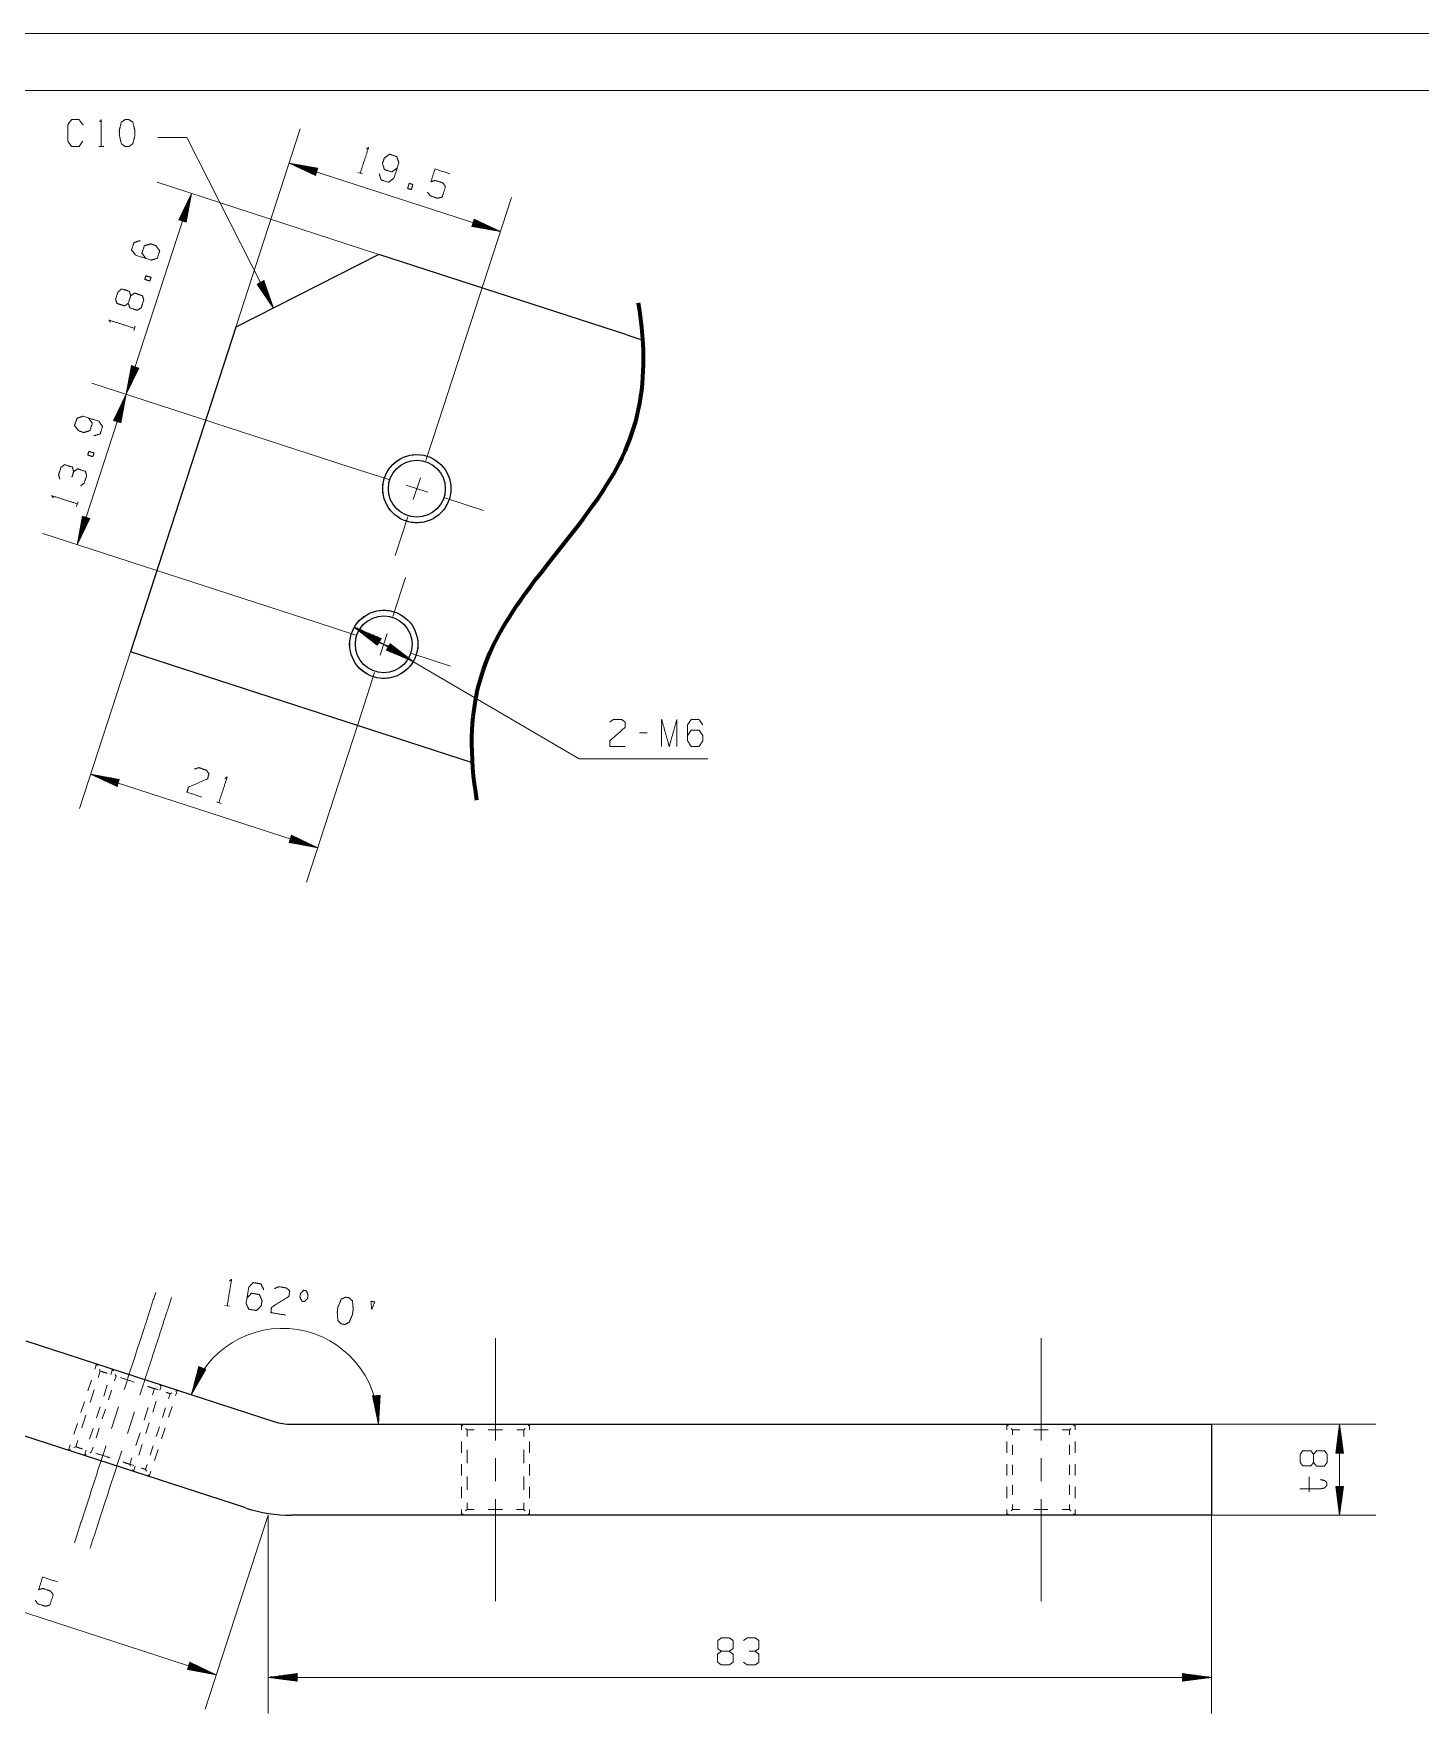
# Model space of a CAD drawing. Header units: millimetres. Extents: x 0 to 420, y 0 to 297.
# Drawn here: x 109.7 to 231.7, y 149.2 to 297 of the extents above; entities that cross this region are included whole.
import ezdxf

# ---------------------------------------------------------------- set-up
doc = ezdxf.new("R2010")
doc.units = ezdxf.units.MM
doc.layers.add('1', color=7, linetype='Continuous', true_color=0xffffff)

msp = doc.modelspace()

# ---------------------------------------------------------------- linework, layer by layer
at = {"layer": '1', "color": 132, "linetype": 'Continuous', "lineweight": 18}
for p, q in [((420, 297), (0, 297)), ((415, 292), (25, 292))]:
    msp.add_line(p, q, dxfattribs=at)
at = {"layer": '1', "color": 13, "linetype": 'Continuous', "lineweight": 18}
for p, q in [((127.51, 271.16), (133.19, 288.63)), ((123.19, 287.87), (120.65, 287.87)), ((123.19, 287.87), (130.84, 272.85)), ((134.73, 285.15), (132.21, 285.61)), ((132.21, 285.61), (134.52, 284.51)), ((150.79, 279.58), (132.21, 285.61)), ((134.62, 284.8), (132.38, 285.53)), ((134.63, 284.85), (132.4, 285.58)), ((134.6, 284.76), (132.73, 285.36)), ((134.65, 284.9), (132.78, 285.51)), ((134.66, 284.95), (133.16, 285.44)), ((134.68, 285), (133.55, 285.36)), ((134.69, 285.05), (133.93, 285.29)), ((134.71, 285.09), (134.31, 285.22)), ((140.11, 277.58), (120.59, 283.92)), ((134.58, 284.71), (133.09, 285.19)), ((134.57, 284.66), (133.44, 285.03)), ((134.55, 284.61), (133.79, 284.86)), ((134.54, 284.56), (134.14, 284.69)), ((134.52, 284.51), (134.49, 284.52)), ((134.52, 284.51), (134.49, 284.52)), ((134.52, 284.51), (134.73, 285.15)), ((134.73, 285.14), (134.7, 285.15)), ((134.73, 285.14), (134.7, 285.15)), ((117.87, 265.27), (123.61, 282.94)), ((123.61, 282.94), (122.5, 280.63)), ((122.75, 280.55), (123.36, 282.41)), ((122.8, 280.53), (123.52, 282.76)), ((122.85, 280.52), (123.57, 282.75)), ((122.89, 280.5), (123.5, 282.37)), ((123.14, 280.42), (123.61, 282.94)), ((145.35, 262.83), (151.77, 282.59)), ((122.56, 280.61), (122.69, 281.01)), ((122.6, 280.59), (122.85, 281.36)), ((122.65, 280.58), (123.02, 281.71)), ((122.7, 280.56), (123.19, 282.06)), ((122.94, 280.48), (123.43, 281.98)), ((122.99, 280.47), (123.36, 281.6)), ((123.04, 280.45), (123.29, 281.22)), ((123.09, 280.44), (123.22, 280.83)), ((122.5, 280.63), (123.14, 280.42)), ((122.51, 280.63), (122.52, 280.66)), ((122.51, 280.63), (122.52, 280.66)), ((123.14, 280.42), (123.15, 280.45)), ((123.14, 280.42), (123.15, 280.45)), ((148.48, 280.68), (148.27, 280.04)), ((148.27, 280.05), (148.3, 280.04)), ((148.27, 280.05), (148.3, 280.04)), ((148.27, 280.04), (150.79, 279.58)), ((148.29, 280.09), (148.69, 279.97)), ((148.3, 280.14), (149.07, 279.89)), ((148.32, 280.19), (149.45, 279.82)), ((148.34, 280.24), (149.83, 279.75)), ((148.35, 280.29), (150.22, 279.68)), ((148.37, 280.34), (150.6, 279.61)), ((148.38, 280.38), (150.62, 279.66)), ((148.4, 280.43), (150.26, 279.83)), ((148.41, 280.48), (149.91, 279.99)), ((148.43, 280.53), (149.56, 280.16)), ((148.45, 280.58), (149.21, 280.33)), ((148.46, 280.63), (148.86, 280.5)), ((150.79, 279.58), (148.48, 280.68)), ((148.48, 280.67), (148.51, 280.66)), ((148.48, 280.67), (148.51, 280.66)), ((129.99, 275.27), (129.39, 274.97)), ((129.39, 274.97), (130.84, 272.85)), ((129.4, 274.97), (129.41, 274.94)), ((129.4, 274.97), (129.41, 274.94)), ((129.44, 274.99), (129.63, 274.62)), ((129.49, 275.01), (129.85, 274.3)), ((129.53, 275.04), (130.07, 273.98)), ((129.58, 275.06), (130.29, 273.66)), ((129.62, 275.08), (130.51, 273.34)), ((129.67, 275.11), (130.73, 273.01)), ((129.71, 275.13), (130.78, 273.04)), ((129.76, 275.15), (130.65, 273.4)), ((129.8, 275.18), (130.52, 273.77)), ((129.85, 275.2), (130.39, 274.14)), ((129.89, 275.22), (130.26, 274.51)), ((129.94, 275.24), (130.13, 274.87)), ((129.98, 275.27), (130, 275.24)), ((129.98, 275.27), (130, 275.24)), ((130.84, 272.85), (129.99, 275.27)), ((118.33, 267.79), (117.87, 265.27)), ((117.87, 265.27), (118.97, 267.58)), ((118.63, 267.7), (117.9, 265.46)), ((118.68, 267.68), (117.95, 265.45)), ((118.58, 267.71), (117.97, 265.85)), ((118.53, 267.73), (118.04, 266.23)), ((118.48, 267.74), (118.11, 266.61)), ((118.72, 267.66), (118.12, 265.8)), ((118.43, 267.76), (118.19, 266.99)), ((118.39, 267.77), (118.26, 267.38)), ((118.77, 267.65), (118.29, 266.15)), ((118.34, 267.79), (118.33, 267.76)), ((118.34, 267.79), (118.33, 267.76)), ((118.97, 267.58), (118.33, 267.79)), ((118.82, 267.63), (118.45, 266.5)), ((118.87, 267.62), (118.62, 266.85)), ((118.92, 267.6), (118.79, 267.2)), ((118.97, 267.59), (118.96, 267.56)), ((118.97, 267.59), (118.96, 267.56)), ((137.57, 258.87), (114.85, 266.25)), ((137.57, 258.87), (114.85, 266.25)), ((113.56, 252.03), (117.87, 265.27)), ((117.87, 265.27), (116.76, 262.96)), ((117.01, 262.88), (117.61, 264.75)), ((117.06, 262.86), (117.78, 265.1)), ((117.11, 262.85), (117.83, 265.08)), ((117.15, 262.83), (117.76, 264.7)), ((117.4, 262.75), (117.87, 265.27)), ((116.82, 262.94), (116.94, 263.34)), ((116.86, 262.93), (117.11, 263.69)), ((116.91, 262.91), (117.28, 264.04)), ((116.96, 262.9), (117.45, 264.39)), ((117.2, 262.82), (117.69, 264.32)), ((117.25, 262.8), (117.62, 263.93)), ((117.3, 262.79), (117.55, 263.55)), ((117.35, 262.77), (117.48, 263.17)), ((116.76, 262.96), (117.4, 262.75)), ((116.77, 262.96), (116.78, 262.99)), ((116.77, 262.96), (116.78, 262.99)), ((117.4, 262.75), (117.41, 262.78)), ((117.4, 262.75), (117.41, 262.78)), ((114.03, 254.55), (113.56, 252.03)), ((113.56, 252.03), (114.67, 254.34)), ((114.32, 254.45), (113.6, 252.22)), ((114.37, 254.44), (113.65, 252.21)), ((114.28, 254.47), (113.67, 252.6)), ((114.23, 254.48), (113.74, 252.99)), ((114.18, 254.5), (113.81, 253.37)), ((114.42, 254.42), (113.81, 252.56)), ((114.13, 254.52), (113.88, 253.75)), ((114.08, 254.53), (113.95, 254.13)), ((114.47, 254.41), (113.98, 252.91)), ((114.03, 254.55), (114.02, 254.52)), ((114.03, 254.55), (114.02, 254.52)), ((114.67, 254.34), (114.03, 254.55)), ((114.52, 254.39), (114.15, 253.26)), ((114.57, 254.37), (114.32, 253.61)), ((114.61, 254.36), (114.49, 253.96)), ((114.66, 254.34), (114.65, 254.31)), ((114.66, 254.34), (114.65, 254.31)), ((134.66, 245.18), (110.54, 253.01)), ((140.3, 243.79), (137.94, 244.78)), ((137.94, 244.78), (139.96, 243.21)), ((137.94, 244.78), (157.71, 233.2)), ((140.12, 243.48), (138.1, 244.67)), ((140.15, 243.52), (138.12, 244.71)), ((140.09, 243.43), (138.4, 244.43)), ((140.17, 243.57), (138.48, 244.56)), ((140.07, 243.39), (138.71, 244.19)), ((140.2, 243.61), (138.84, 244.41)), ((140.04, 243.35), (139.02, 243.95)), ((140.22, 243.65), (139.2, 244.26)), ((140.25, 243.7), (139.56, 244.1)), ((140.27, 243.74), (139.91, 243.95)), ((118.24, 242.62), (113.76, 228.84)), ((140.02, 243.3), (139.32, 243.71)), ((139.99, 243.26), (139.63, 243.47)), ((139.97, 243.22), (139.94, 243.23)), ((139.97, 243.22), (139.94, 243.23)), ((139.96, 243.21), (140.3, 243.79)), ((140.3, 243.79), (140.27, 243.8)), ((140.3, 243.79), (140.27, 243.8)), ((141.1, 243.32), (140.76, 242.75)), ((140.76, 242.75), (140.79, 242.73)), ((140.76, 242.75), (140.79, 242.73)), ((140.76, 242.75), (143.12, 241.75)), ((140.79, 242.79), (141.15, 242.58)), ((140.81, 242.84), (141.5, 242.43)), ((140.84, 242.88), (141.86, 242.28)), ((140.86, 242.93), (142.22, 242.13)), ((140.89, 242.97), (142.58, 241.98)), ((140.91, 243.01), (142.94, 241.83)), ((140.94, 243.06), (142.96, 241.87)), ((140.97, 243.1), (142.66, 242.11)), ((140.99, 243.14), (142.35, 242.35)), ((141.02, 243.19), (142.04, 242.59)), ((141.04, 243.23), (141.74, 242.83)), ((141.07, 243.28), (141.43, 243.07)), ((141.09, 243.32), (141.12, 243.3)), ((141.09, 243.32), (141.12, 243.3)), ((143.12, 241.75), (141.1, 243.32)), ((138.62, 237.4), (133.73, 222.35)), ((157.71, 233.2), (169.04, 233.2)), ((117.26, 231.39), (114.74, 231.86)), ((114.74, 231.86), (117.06, 230.76)), ((134.72, 225.37), (114.74, 231.86)), ((117.15, 231.05), (114.92, 231.78)), ((117.17, 231.1), (114.93, 231.83)), ((117.14, 231), (115.27, 231.61)), ((117.18, 231.15), (115.32, 231.75)), ((117.12, 230.96), (115.62, 231.44)), ((117.2, 231.2), (115.7, 231.68)), ((117.1, 230.91), (115.97, 231.27)), ((117.21, 231.25), (116.08, 231.61)), ((117.09, 230.86), (116.32, 231.11)), ((117.23, 231.29), (116.47, 231.54)), ((117.07, 230.81), (116.68, 230.94)), ((117.25, 231.34), (116.85, 231.47)), ((117.06, 230.76), (117.03, 230.77)), ((117.06, 230.76), (117.03, 230.77)), ((117.06, 230.76), (117.26, 231.39)), ((117.26, 231.39), (117.23, 231.4)), ((117.26, 231.39), (117.23, 231.4)), ((132.4, 226.47), (132.2, 225.84)), ((132.29, 226.13), (134.52, 225.41)), ((132.31, 226.18), (134.54, 225.46)), ((132.32, 226.23), (134.19, 225.62)), ((132.34, 226.28), (133.84, 225.79)), ((132.35, 226.33), (133.49, 225.96)), ((132.37, 226.37), (133.13, 226.13)), ((132.39, 226.42), (132.78, 226.29)), ((132.4, 226.47), (132.43, 226.46)), ((132.4, 226.47), (132.43, 226.46)), ((134.72, 225.37), (132.4, 226.47)), ((132.2, 225.84), (132.23, 225.83)), ((132.2, 225.84), (132.23, 225.83)), ((132.2, 225.84), (134.72, 225.37)), ((132.21, 225.89), (132.61, 225.76)), ((132.23, 225.94), (132.99, 225.69)), ((132.24, 225.99), (133.38, 225.62)), ((132.26, 226.04), (133.76, 225.55)), ((132.28, 226.08), (134.14, 225.48)), ((124.25, 179.74), (123.6, 177.26)), ((123.6, 177.26), (124.87, 179.48)), ((124.54, 179.62), (123.65, 177.45)), ((124.58, 179.6), (123.69, 177.43)), ((124.49, 179.64), (123.75, 177.82)), ((124.44, 179.66), (123.85, 178.2)), ((124.63, 179.58), (123.89, 177.77)), ((124.4, 179.68), (123.94, 178.58)), ((124.35, 179.7), (124.04, 178.95)), ((124.68, 179.56), (124.08, 178.1)), ((124.3, 179.72), (124.14, 179.33)), ((124.25, 179.74), (124.24, 179.71)), ((124.25, 179.74), (124.24, 179.71)), ((124.87, 179.48), (124.25, 179.74)), ((124.72, 179.54), (124.27, 178.44)), ((124.77, 179.52), (124.47, 178.78)), ((124.82, 179.5), (124.66, 179.12)), ((124.87, 179.49), (124.85, 179.46)), ((124.87, 179.49), (124.85, 179.46)), ((140.21, 177.21), (139.54, 177.16)), ((139.54, 177.16), (139.55, 177.13)), ((139.54, 177.16), (139.55, 177.13)), ((139.54, 177.16), (140.06, 174.65)), ((139.59, 177.16), (139.63, 176.75)), ((139.65, 177.17), (139.71, 176.37)), ((139.7, 177.17), (139.79, 175.99)), ((139.75, 177.18), (139.86, 175.6)), ((139.8, 177.18), (139.94, 175.22)), ((139.85, 177.18), (140.02, 174.84)), ((139.9, 177.19), (140.07, 174.85)), ((139.95, 177.19), (140.1, 175.23)), ((140, 177.19), (140.12, 175.62)), ((140.05, 177.2), (140.14, 176.01)), ((140.06, 174.65), (140.21, 177.21)), ((140.1, 177.2), (140.16, 176.4)), ((140.15, 177.21), (140.18, 176.79)), ((140.2, 177.21), (140.21, 177.18)), ((140.2, 177.21), (140.21, 177.18)), ((213.36, 174.65), (227.81, 174.65)), ((224.63, 174.65), (224.3, 172.11)), ((224.61, 172.11), (224.61, 174.46)), ((224.97, 172.11), (224.63, 174.65)), ((224.63, 174.65), (224.63, 166.65)), ((224.66, 172.11), (224.66, 174.46)), ((224.4, 172.11), (224.4, 172.92)), ((224.45, 172.11), (224.45, 173.3)), ((224.51, 172.11), (224.51, 173.69)), ((224.56, 172.11), (224.56, 174.07)), ((224.71, 172.11), (224.71, 174.07)), ((224.76, 172.11), (224.76, 173.69)), ((224.81, 172.11), (224.81, 173.3)), ((224.86, 172.11), (224.86, 172.92)), ((224.3, 172.11), (224.3, 172.14)), ((224.3, 172.11), (224.3, 172.14)), ((224.3, 172.11), (224.97, 172.11)), ((224.35, 172.11), (224.35, 172.53)), ((224.91, 172.11), (224.91, 172.53)), ((224.96, 172.11), (224.96, 172.14)), ((224.96, 172.11), (224.96, 172.14)), ((224.3, 169.19), (224.3, 169.16)), ((224.3, 169.19), (224.3, 169.16)), ((224.3, 169.19), (224.63, 166.65)), ((224.97, 169.19), (224.3, 169.19)), ((224.35, 169.19), (224.35, 168.77)), ((224.4, 169.19), (224.4, 168.39)), ((224.45, 169.19), (224.45, 168)), ((224.51, 169.19), (224.51, 167.62)), ((224.56, 169.19), (224.56, 167.23)), ((224.61, 169.19), (224.61, 166.84)), ((224.63, 166.65), (224.97, 169.19)), ((224.66, 169.19), (224.66, 166.84)), ((224.71, 169.19), (224.71, 167.23)), ((224.76, 169.19), (224.76, 167.62)), ((224.81, 169.19), (224.81, 168)), ((224.86, 169.19), (224.86, 168.39)), ((224.91, 169.19), (224.91, 168.77)), ((224.96, 169.19), (224.96, 169.16)), ((224.96, 169.19), (224.96, 169.16)), ((130.36, 166.65), (124.81, 149.59)), ((130.36, 166.65), (130.36, 149.22)), ((213.36, 166.65), (227.81, 166.65)), ((213.36, 166.65), (213.36, 149.22)), ((125.79, 152.61), (92.51, 163.42)), ((123.48, 153.71), (123.27, 153.07)), ((123.48, 153.71), (123.51, 153.7)), ((123.48, 153.71), (123.51, 153.7)), ((125.79, 152.61), (123.48, 153.71)), ((123.27, 153.07), (125.79, 152.61)), ((123.28, 153.08), (123.31, 153.07)), ((123.28, 153.08), (123.31, 153.07)), ((123.29, 153.13), (123.69, 153)), ((123.31, 153.18), (124.07, 152.93)), ((123.32, 153.22), (124.45, 152.86)), ((123.34, 153.27), (124.84, 152.78)), ((123.35, 153.32), (125.22, 152.71)), ((123.37, 153.37), (125.6, 152.64)), ((123.39, 153.42), (125.62, 152.69)), ((123.4, 153.46), (125.27, 152.86)), ((123.42, 153.51), (124.91, 153.03)), ((123.43, 153.56), (124.56, 153.19)), ((123.45, 153.61), (124.21, 153.36)), ((123.46, 153.66), (123.86, 153.53)), ((132.9, 152.73), (130.36, 152.39)), ((130.36, 152.39), (132.9, 152.06)), ((130.36, 152.39), (213.36, 152.39)), ((132.9, 152.42), (130.55, 152.42)), ((132.9, 152.37), (130.55, 152.37)), ((132.9, 152.47), (130.94, 152.47)), ((132.9, 152.32), (130.94, 152.32)), ((132.9, 152.52), (131.32, 152.52)), ((132.9, 152.26), (131.32, 152.26)), ((132.9, 152.57), (131.71, 152.57)), ((132.9, 152.62), (132.09, 152.62)), ((132.9, 152.67), (132.48, 152.67)), ((132.9, 152.72), (132.86, 152.72)), ((132.9, 152.72), (132.86, 152.72)), ((132.9, 152.06), (132.9, 152.73)), ((210.82, 152.73), (210.82, 152.06)), ((213.36, 152.39), (210.82, 152.73)), ((210.82, 152.72), (210.85, 152.72)), ((210.82, 152.72), (210.85, 152.72)), ((210.82, 152.67), (211.23, 152.67)), ((210.82, 152.62), (211.62, 152.62)), ((210.82, 152.57), (212.01, 152.57)), ((210.82, 152.52), (212.39, 152.52)), ((210.82, 152.47), (212.78, 152.47)), ((210.82, 152.42), (213.16, 152.42)), ((210.82, 152.06), (213.36, 152.39)), ((210.82, 152.37), (213.16, 152.37)), ((210.82, 152.32), (212.78, 152.32)), ((210.82, 152.26), (212.39, 152.26)), ((132.9, 152.21), (131.71, 152.21)), ((132.9, 152.16), (132.09, 152.16)), ((132.9, 152.11), (132.48, 152.11)), ((132.9, 152.06), (132.86, 152.06)), ((132.9, 152.06), (132.86, 152.06)), ((210.82, 152.21), (212.01, 152.21)), ((210.82, 152.16), (211.62, 152.16)), ((210.82, 152.11), (211.23, 152.11)), ((210.82, 152.06), (210.85, 152.06)), ((210.82, 152.06), (210.85, 152.06))]:
    msp.add_line(p, q, dxfattribs=at)
at = {"layer": '1', "color": 95, "linetype": 'Continuous', "lineweight": 18}
for p, q in [((115.47, 287.06), (115.89, 287.06)), ((138.26, 284.79), (138.67, 284.66)), ((118.54, 270.87), (118.67, 271.27)), ((113.51, 255.41), (113.65, 255.82)), ((163.71, 235.49), (163.04, 235.49)), ((125.82, 229.41), (126.23, 229.28)), ((126.55, 185.11), (126.97, 185.04)), ((221.96, 168.71), (221.96, 170.04))]:
    msp.add_line(p, q, dxfattribs=at)
at = {"layer": '1', "color": 30, "linetype": 'Continuous', "lineweight": 25}
for p, q in [((140.11, 277.58), (127.51, 271.16)), ((161.93, 270.49), (140.11, 277.58)), ((127.51, 271.16), (118.24, 242.62)), ((161.93, 270.49), (163.33, 270.03)), ((148.35, 232.84), (118.24, 242.62)), ((109.05, 181.99), (130.87, 174.9)), ((132.42, 174.65), (213.36, 174.65)), ((213.36, 174.65), (213.36, 166.65)), ((128.4, 167.29), (106.58, 174.38)), ((213.36, 166.65), (132.42, 166.65))]:
    msp.add_line(p, q, dxfattribs=at)
at = {"layer": '1', "color": 6, "linetype": 'Continuous', "lineweight": 70}
for p, q in [((163.06, 272.59), (162.94, 273.31)), ((163.15, 271.87), (163.06, 272.59)), ((163.23, 271.16), (163.15, 271.87)), ((163.3, 270.45), (163.23, 271.16)), ((163.35, 269.75), (163.3, 270.45)), ((163.37, 269.05), (163.35, 269.75)), ((163.38, 268.47), (163.37, 269.05)), ((163.36, 267.33), (163.38, 267.9)), ((163.38, 267.9), (163.38, 268.47)), ((163.23, 265.62), (163.29, 266.19)), ((163.29, 266.19), (163.33, 266.76)), ((163.33, 266.76), (163.36, 267.33)), ((163.06, 264.5), (163.15, 265.06)), ((163.15, 265.06), (163.23, 265.62)), ((162.7, 262.88), (162.83, 263.41)), ((162.83, 263.41), (162.95, 263.95)), ((162.95, 263.95), (163.06, 264.5)), ((162.19, 261.3), (162.37, 261.83)), ((162.37, 261.83), (162.54, 262.35)), ((162.54, 262.35), (162.7, 262.88)), ((161.52, 259.75), (161.76, 260.26)), ((161.76, 260.26), (161.98, 260.78)), ((161.98, 260.78), (162.19, 261.3)), ((160.73, 258.25), (161, 258.75)), ((161, 258.75), (161.27, 259.25)), ((161.27, 259.25), (161.52, 259.75)), ((159.82, 256.78), (160.13, 257.27)), ((160.13, 257.27), (160.44, 257.76)), ((160.44, 257.76), (160.73, 258.25)), ((158.99, 255.56), (159.41, 256.17)), ((159.41, 256.17), (159.82, 256.78)), ((157.65, 253.75), (158.1, 254.35)), ((158.1, 254.35), (158.55, 254.95)), ((158.55, 254.95), (158.99, 255.56)), ((156.34, 252.08), (157, 252.91)), ((157, 252.91), (157.65, 253.75)), ((155.02, 250.41), (155.68, 251.24)), ((155.68, 251.24), (156.34, 252.08)), ((154.37, 249.57), (155.02, 250.41)), ((153.03, 247.8), (153.47, 248.4)), ((153.47, 248.4), (153.91, 248.99)), ((153.91, 248.99), (154.37, 249.57)), ((152.25, 246.7), (152.61, 247.21)), ((152.61, 247.21), (153.03, 247.8)), ((151.26, 245.16), (151.58, 245.67)), ((151.58, 245.67), (151.91, 246.19)), ((151.91, 246.19), (152.25, 246.7)), ((150.39, 243.6), (150.65, 244.11)), ((150.65, 244.11), (150.95, 244.63)), ((150.95, 244.63), (151.26, 245.16)), ((149.68, 242.07), (149.9, 242.59)), ((149.9, 242.59), (150.14, 243.1)), ((150.14, 243.1), (150.39, 243.6)), ((149.15, 240.59), (149.3, 241.07)), ((149.3, 241.07), (149.48, 241.55)), ((149.48, 241.55), (149.68, 242.07)), ((148.76, 239.12), (148.87, 239.61)), ((148.87, 239.61), (149, 240.1)), ((149, 240.1), (149.15, 240.59)), ((148.48, 237.52), (148.56, 238.11)), ((148.56, 238.11), (148.65, 238.62)), ((148.65, 238.62), (148.76, 239.12)), ((148.35, 236.31), (148.41, 236.92)), ((148.41, 236.92), (148.48, 237.52)), ((148.29, 235.09), (148.31, 235.7)), ((148.29, 234.46), (148.29, 235.09)), ((148.31, 235.7), (148.35, 236.31)), ((148.3, 233.78), (148.29, 234.46)), ((148.33, 233.09), (148.3, 233.78)), ((148.37, 232.4), (148.33, 233.09)), ((148.44, 231.7), (148.37, 232.4)), ((148.52, 230.99), (148.44, 231.7)), ((148.62, 230.28), (148.52, 230.99)), ((148.73, 229.56), (148.62, 230.28))]:
    msp.add_line(p, q, dxfattribs=at)
at = {"layer": '1', "color": 252, "linetype": 'Continuous', "lineweight": 18}
for p, q in [((144.24, 259.43), (145.35, 262.83)), ((140.98, 257.76), (137.57, 258.87)), ((144.4, 256.65), (142.49, 257.27)), ((143.13, 256.01), (143.75, 257.92)), ((145.91, 256.16), (149.32, 255.05)), ((142.64, 254.5), (141.54, 251.09)), ((141.33, 245.73), (142.44, 249.14)), ((138.07, 244.07), (134.66, 245.18)), ((140.22, 242.31), (140.84, 244.22)), ((141.48, 242.96), (139.58, 243.58)), ((142.99, 242.47), (146.4, 241.36)), ((139.73, 240.8), (138.62, 237.4)), ((116.58, 174.28), (117.2, 176.19)), ((117.97, 173.83), (118.59, 175.74)), ((150.36, 171.66), (150.36, 169.65)), ((198.36, 171.66), (198.36, 169.65))]:
    msp.add_line(p, q, dxfattribs=at)
at = {"layer": '1', "color": 43, "linetype": 'Continuous', "lineweight": 18}
for p, q in [((115.12, 179.49), (115.27, 179.96)), ((115.27, 179.96), (115.35, 179.81)), ((115.59, 179.33), (115.41, 178.78)), ((115.51, 179.49), (115.59, 179.33)), ((116.51, 179.04), (116.66, 179.51)), ((116.66, 179.51), (116.74, 179.36)), ((116.98, 178.88), (116.85, 178.47)), ((116.9, 179.04), (116.98, 178.88)), ((114.5, 177.59), (114.81, 178.54)), ((115.05, 177.67), (114.69, 176.56)), ((115.89, 177.14), (116.2, 178.09)), ((116.58, 177.64), (116.31, 176.8)), ((120.17, 177.24), (120.35, 177.79)), ((120.33, 177.79), (120.68, 177.68)), ((120.33, 177.79), (120.34, 177.79)), ((120.34, 177.79), (120.35, 177.79)), ((120.35, 177.79), (120.51, 177.87)), ((120.82, 177.64), (120.98, 178.11)), ((120.82, 178.03), (120.98, 178.11)), ((121.72, 177.34), (121.73, 177.34)), ((121.74, 177.34), (121.89, 177.42)), ((122.21, 177.18), (122.37, 177.66)), ((122.21, 177.58), (122.37, 177.66)), ((113.88, 175.69), (114.19, 176.64)), ((115.27, 175.23), (115.58, 176.18)), ((116.04, 175.97), (115.76, 175.14)), ((119.45, 175.02), (119.81, 176.13)), ((120.21, 175.73), (120.51, 176.68)), ((121.06, 175.26), (121.33, 176.09)), ((121.59, 175.28), (121.9, 176.23)), ((121.6, 176.92), (121.74, 177.34)), ((121.73, 177.34), (121.74, 177.34)), ((113.26, 173.78), (113.57, 174.73)), ((114.33, 175.45), (113.97, 174.34)), ((119.59, 173.83), (119.9, 174.78)), ((120.52, 173.59), (120.79, 174.43)), ((147.36, 174.65), (147.36, 174.15)), ((147.36, 174.65), (147.48, 174.53)), ((153.23, 174.53), (153.36, 174.65)), ((153.36, 174.65), (153.36, 174.15)), ((195.36, 174.65), (195.36, 174.15)), ((195.36, 174.65), (195.48, 174.53)), ((201.23, 174.53), (201.36, 174.65)), ((201.36, 174.65), (201.36, 174.15)), ((113.61, 173.23), (113.43, 172.68)), ((114.65, 173.33), (114.96, 174.28)), ((115.49, 174.31), (115.22, 173.47)), ((118.73, 172.8), (119.09, 173.91)), ((120.98, 173.38), (121.29, 174.33)), ((147.36, 173.15), (147.36, 172.15)), ((147.73, 174.28), (147.86, 174.15)), ((147.86, 174.15), (147.86, 173.57)), ((152.86, 174.15), (152.98, 174.28)), ((152.86, 173.57), (152.86, 174.15)), ((153.36, 173.15), (153.36, 172.15)), ((195.36, 173.15), (195.36, 172.15)), ((195.73, 174.28), (195.86, 174.15)), ((195.86, 174.15), (195.86, 173.71)), ((200.86, 174.15), (200.98, 174.28)), ((200.86, 173.71), (200.86, 174.15)), ((201.36, 173.15), (201.36, 172.15)), ((112.8, 172.36), (112.95, 172.83)), ((112.96, 172.44), (112.8, 172.36)), ((113.43, 172.68), (113.27, 172.6)), ((114.19, 171.91), (114.34, 172.38)), ((114.35, 171.99), (114.19, 171.91)), ((114.82, 172.23), (114.66, 172.15)), ((114.95, 172.64), (114.82, 172.23)), ((118.18, 171.13), (118.36, 171.69)), ((118.97, 171.93), (119.28, 172.88)), ((119.98, 171.93), (120.25, 172.76)), ((120.36, 171.48), (120.67, 172.43)), ((147.86, 172.4), (147.86, 171.24)), ((152.86, 171.24), (152.86, 172.4)), ((195.86, 172.84), (195.86, 171.96)), ((200.86, 171.96), (200.86, 172.84)), ((118.53, 171.02), (118.18, 171.13)), ((118.26, 170.97), (118.18, 171.13)), ((118.51, 170.5), (118.43, 170.66)), ((118.51, 170.5), (118.66, 170.98)), ((119.57, 170.68), (119.71, 171.1)), ((119.65, 170.52), (119.57, 170.68)), ((119.89, 170.05), (119.81, 170.21)), ((119.89, 170.05), (120.05, 170.53)), ((147.36, 171.15), (147.36, 170.15)), ((147.86, 170.07), (147.86, 168.9)), ((152.86, 168.9), (152.86, 170.07)), ((153.36, 171.15), (153.36, 170.15)), ((195.36, 171.15), (195.36, 170.15)), ((195.86, 171.09), (195.86, 170.21)), ((200.86, 170.21), (200.86, 171.09)), ((201.36, 171.15), (201.36, 170.15)), ((147.36, 169.15), (147.36, 168.15)), ((153.36, 169.15), (153.36, 168.15)), ((195.36, 169.15), (195.36, 168.15)), ((195.86, 169.34), (195.86, 168.46)), ((200.86, 168.46), (200.86, 169.34)), ((201.36, 169.15), (201.36, 168.15)), ((147.36, 167.15), (147.36, 166.65)), ((147.86, 167.15), (147.73, 167.03)), ((147.86, 167.74), (147.86, 167.15)), ((152.85, 167.15), (152.84, 167.15)), ((152.86, 167.15), (152.85, 167.15)), ((152.86, 167.15), (152.86, 167.74)), ((152.98, 167.03), (152.86, 167.15)), ((153.36, 167.15), (153.36, 166.65)), ((195.36, 167.15), (195.36, 166.65)), ((195.86, 167.15), (195.73, 167.03)), ((195.86, 167.59), (195.86, 167.15)), ((200.85, 167.15), (200.84, 167.15)), ((200.86, 167.15), (200.85, 167.15)), ((200.86, 167.15), (200.86, 167.59)), ((200.98, 167.03), (200.86, 167.15)), ((201.36, 167.15), (201.36, 166.65)), ((147.48, 166.78), (147.36, 166.65)), ((153.36, 166.65), (153.23, 166.78)), ((195.48, 166.78), (195.36, 166.65)), ((201.36, 166.65), (201.23, 166.78))]:
    msp.add_line(p, q, dxfattribs=at)
at = {"layer": '1', "color": 30, "linetype": 'Continuous', "lineweight": 25}
for centre, radius in [((143.44, 256.96), 3), ((143.44, 256.96), 2.5), ((140.53, 243.27), 3), ((140.53, 243.27), 2.5)]:
    msp.add_circle(centre, radius, dxfattribs=at)
at = {"layer": '1', "color": 30, "linetype": 'Continuous', "lineweight": 13}
for centre in [(143.44, 256.96), (140.53, 243.27)]:
    msp.add_arc(centre, 3, 75, 345, dxfattribs=at)
at = {"layer": '1', "color": 13, "linetype": 'Continuous', "lineweight": 18}
for centre, radius, start, end in [((140.53, 243.27), 3, 345, 16.2549), ((131.62, 174.65), 8.44, 0, 162)]:
    msp.add_arc(centre, radius, start, end, dxfattribs=at)
at = {"layer": '1', "color": 30, "linetype": 'Continuous', "lineweight": 25}
for radius in [5, 13]:
    msp.add_arc((132.42, 179.65), radius, 252, 270, dxfattribs=at)
at = {"layer": '1', "color": 95, "linetype": 'Continuous', "lineweight": 18}
for points, knots in [([(114.05, 287.53), (113.72, 287.06), (113.06, 287.06), (112.73, 287.53), (112.73, 288.96), (113.06, 289.43), (113.74, 289.43), (114.07, 288.96)], [0, 0, 0.114567, 0.243366, 0.357934, 0.638586, 0.753153, 0.885433, 1, 1]), ([(115.54, 289.23), (115.68, 289.43), (115.68, 287.06)], [0, 0, 0.093486, 1, 1]), ([(118.11, 287.06), (118.45, 287.31), (118.63, 288.01), (118.63, 288.48), (118.45, 289.21), (118.11, 289.43), (117.78, 289.43), (117.44, 289.21), (117.26, 288.48), (117.28, 288.01), (117.44, 287.31), (117.78, 287.06), (118.11, 287.06)], [0, 0, 0.067525, 0.183972, 0.260583, 0.380943, 0.446141, 0.500306, 0.565504, 0.685864, 0.762528, 0.87831, 0.945835, 1, 1]), ([(139, 286.84), (139.2, 286.99), (138.46, 284.73)], [0, 0, 0.093487, 1, 1]), ([(140.14, 284.68), (140.29, 284.13), (140.95, 283.92), (141.42, 284.27), (141.86, 285.62), (141.68, 286.18), (141.03, 286.39), (140.58, 286.04), (140.41, 285.59), (140.59, 285.04), (141.24, 284.83), (141.71, 285.17)], [0, 0, 0.076856, 0.169525, 0.247728, 0.439298, 0.517501, 0.61017, 0.687025, 0.750926, 0.829129, 0.921797, 1, 1]), ([(142.63, 283.38), (142.95, 283.27), (143.09, 283.72), (142.77, 283.83), (142.63, 283.38)], [0, 0, 0.207088, 0.5, 0.707088, 1, 1]), ([(144.37, 283.05), (144.62, 282.73), (145.28, 282.51), (145.67, 282.62), (145.96, 283.53), (145.72, 283.87), (145.06, 284.08), (144.68, 283.97), (145.04, 285.09), (146.33, 284.67)], [0, 0, 0.062228, 0.168343, 0.230571, 0.376816, 0.441266, 0.547381, 0.609609, 0.790489, 1, 1]), ([(119.6, 277.22), (119.25, 277.67), (119.46, 278.33), (120.02, 278.5), (120.47, 278.35), (120.82, 277.89), (120.6, 277.23), (120.05, 277.07), (118.7, 277.51), (118.34, 277.96), (118.56, 278.62), (119.11, 278.79)], [0, 0, 0.076963, 0.16976, 0.248073, 0.312019, 0.390329, 0.483127, 0.560091, 0.751927, 0.82889, 0.921687, 1, 1]), ([(119.95, 275.23), (120.06, 275.55), (119.61, 275.7), (119.5, 275.38), (119.95, 275.23)], [0, 0, 0.207085, 0.5, 0.707085, 1, 1]), ([(118.05, 273.27), (117.74, 273.04), (117.05, 273.26), (116.94, 273.63), (117.15, 274.29), (117.47, 274.54), (118.16, 274.32), (118.27, 273.93), (118.05, 273.27), (118.19, 272.87), (118.85, 272.66), (119.2, 272.9), (119.41, 273.56), (119.3, 273.94), (118.61, 274.17), (118.27, 273.93)], [0, 0, 0.047572, 0.136084, 0.183658, 0.267814, 0.317165, 0.405678, 0.455028, 0.539184, 0.590297, 0.675756, 0.726869, 0.811025, 0.860376, 0.948887, 1, 1]), ([(116.49, 271.61), (116.34, 271.8), (118.6, 271.07)], [0, 0, 0.093485, 1, 1]), ([(115.03, 261.62), (115.58, 261.78), (115.79, 262.43), (115.45, 262.9), (114.09, 263.34), (113.54, 263.16), (113.32, 262.51), (113.68, 262.06), (114.12, 261.9), (114.68, 262.07), (114.89, 262.72), (114.54, 263.19)], [0, 0, 0.076856, 0.169524, 0.247729, 0.439296, 0.517498, 0.610167, 0.687025, 0.750925, 0.829127, 0.921795, 1, 1]), ([(114.93, 259.78), (115.04, 260.1), (114.58, 260.24), (114.48, 259.93), (114.93, 259.78)], [0, 0, 0.207085, 0.5, 0.707085, 1, 1]), ([(113.25, 258.47), (113.14, 258.86), (112.45, 259.08), (112.13, 258.83), (111.92, 258.18), (112.03, 257.79)], [0, 0, 0.153876, 0.429852, 0.583726, 0.846125, 1, 1]), ([(113.86, 257.21), (114.17, 257.45), (114.39, 258.1), (114.28, 258.49), (113.59, 258.71), (113.25, 258.47), (113.09, 257.98)], [0, 0, 0.124118, 0.343685, 0.472443, 0.703375, 0.83673, 1, 1]), ([(111.47, 256.15), (111.32, 256.35), (113.58, 255.62)], [0, 0, 0.093486, 1, 1]), ([(160.43, 236.44), (160.75, 236.67), (161.44, 236.67), (161.77, 236.44), (161.77, 235.97), (160.41, 234.77), (160.43, 234.29), (161.77, 234.29)], [0, 0, 0.069692, 0.192977, 0.265273, 0.350228, 0.674739, 0.759753, 1, 1]), ([(164.98, 234.29), (164.98, 236.67), (165.65, 234.29), (166.32, 236.67), (166.32, 234.29)], [0, 0, 0.245192, 0.5, 0.754808, 1, 1]), ([(167.26, 235.24), (167.58, 235.72), (168.27, 235.72), (168.6, 235.24), (168.6, 234.77), (168.27, 234.29), (167.58, 234.29), (167.26, 234.77), (167.26, 236.19), (167.58, 236.67), (168.27, 236.67), (168.6, 236.19)], [0, 0, 0.076964, 0.169761, 0.248075, 0.312018, 0.390331, 0.483128, 0.560093, 0.751925, 0.82889, 0.921687, 1, 1]), ([(123.89, 232.3), (124.26, 232.42), (124.91, 232.2), (125.16, 231.89), (125.02, 231.43), (123.35, 230.71), (123.22, 230.26), (124.5, 229.84)], [0, 0, 0.069693, 0.192976, 0.265274, 0.350227, 0.674741, 0.759752, 1, 1]), ([(126.56, 231.46), (126.76, 231.6), (126.02, 229.34)], [0, 0, 0.09349, 1, 1]), ([(126.96, 187.24), (127.14, 187.42), (126.76, 185.07)], [0, 0, 0.093493, 1, 1]), ([(128.5, 185.76), (128.89, 186.18), (129.57, 186.07), (129.82, 185.55), (129.75, 185.08), (129.34, 184.66), (128.66, 184.77), (128.42, 185.29), (128.65, 186.7), (129.03, 187.12), (129.72, 187.01), (129.97, 186.49)], [0, 0, 0.076964, 0.169761, 0.248073, 0.312019, 0.390331, 0.483129, 0.560092, 0.751927, 0.828891, 0.921688, 1, 1]), ([(130.93, 186.59), (131.28, 186.76), (131.96, 186.65), (132.26, 186.38), (132.19, 185.91), (130.65, 184.94), (130.6, 184.47), (131.92, 184.26)], [0, 0, 0.069691, 0.192976, 0.265274, 0.350225, 0.674738, 0.759752, 1, 1]), ([(133.33, 185.48), (133.56, 185.44), (133.82, 185.73), (133.87, 186.05), (133.71, 186.4), (133.48, 186.44), (133.2, 186.15), (133.15, 185.83), (133.33, 185.48)], [0, 0, 0.085682, 0.230393, 0.351587, 0.496296, 0.581975, 0.730391, 0.851585, 1, 1]), ([(137.12, 183.43), (137.49, 183.63), (137.77, 184.29), (137.84, 184.76), (137.78, 185.5), (137.49, 185.78), (137.16, 185.83), (136.79, 185.66), (136.5, 184.97), (136.44, 184.5), (136.49, 183.78), (136.78, 183.49), (137.12, 183.43)], [0, 0, 0.067526, 0.183971, 0.260582, 0.380941, 0.44614, 0.500305, 0.565503, 0.685864, 0.762528, 0.87831, 0.945835, 1, 1]), ([(139.47, 184.76), (139.4, 185.48), (139.74, 185.42), (139.47, 184.76)], [0, 0, 0.406594, 0.595722, 1, 1]), ([(222.34, 171.31), (222.11, 170.99), (221.39, 170.99), (221.16, 171.31), (221.16, 171.99), (221.39, 172.33), (222.11, 172.33), (222.34, 171.99), (222.34, 171.31), (222.59, 170.97), (223.29, 170.97), (223.54, 171.31), (223.54, 171.99), (223.31, 172.33), (222.59, 172.33), (222.34, 171.99)], [0, 0, 0.047573, 0.136085, 0.183658, 0.267814, 0.317165, 0.405676, 0.455027, 0.539183, 0.590296, 0.675757, 0.726869, 0.811025, 0.860375, 0.948887, 1, 1]), ([(222.96, 169.79), (223.31, 169.7), (223.51, 169.51), (223.51, 169.26), (223.31, 169.05), (222.96, 168.98), (221.14, 168.98)], [0, 0, 0.107403, 0.190396, 0.26402, 0.35076, 0.456999, 1, 1]), ([(109.86, 159.17), (110.11, 158.85), (110.76, 158.64), (111.15, 158.75), (111.45, 159.65), (111.2, 159.99), (110.55, 160.21), (110.16, 160.1), (110.52, 161.21), (111.82, 160.79)], [0, 0, 0.062228, 0.168342, 0.230571, 0.376816, 0.441264, 0.54738, 0.609608, 0.790489, 1, 1]), ([(170.23, 154.68), (169.92, 154.91), (169.92, 155.63), (170.23, 155.86), (170.92, 155.86), (171.26, 155.63), (171.26, 154.91), (170.92, 154.68), (170.23, 154.68), (169.9, 154.43), (169.9, 153.73), (170.23, 153.48), (170.92, 153.48), (171.26, 153.71), (171.26, 154.43), (170.92, 154.68)], [0, 0, 0.047574, 0.136086, 0.183659, 0.267815, 0.317166, 0.405677, 0.455029, 0.539185, 0.590297, 0.675757, 0.726869, 0.811025, 0.860376, 0.948888, 1, 1]), ([(173.2, 154.68), (173.54, 154.91), (173.54, 155.63), (173.2, 155.86), (172.51, 155.86), (172.17, 155.63)], [0, 0, 0.153877, 0.429854, 0.583729, 0.846126, 1, 1]), ([(172.19, 153.71), (172.51, 153.48), (173.2, 153.48), (173.54, 153.71), (173.54, 154.43), (173.2, 154.68), (172.69, 154.68)], [0, 0, 0.124121, 0.343688, 0.472447, 0.703378, 0.836733, 1, 1])]:
    msp.add_open_spline(points, degree=1, knots=knots, dxfattribs=at)
at = {"layer": '1', "color": 252, "linetype": 'Continuous', "lineweight": 18}
for points, knots in [([(117.69, 177.7), (119.49, 183.24), (120.47, 186.26)], [0, 0, 0.647168, 1, 1]), ([(119.08, 177.25), (121.37, 184.29), (121.86, 185.8)], [0, 0, 0.823582, 1, 1]), ([(150.36, 182.22), (150.36, 180.63), (150.36, 173.24)], [0, 0, 0.176877, 1, 1]), ([(198.36, 182.22), (198.36, 180.63), (198.36, 173.24)], [0, 0, 0.176877, 1, 1]), ([(113.31, 164.21), (114.29, 167.23), (116.09, 172.77)], [0, 0, 0.352833, 1, 1]), ([(114.7, 163.76), (115.68, 166.78), (117.48, 172.32)], [0, 0, 0.352833, 1, 1]), ([(150.36, 168.06), (150.36, 162.26), (150.36, 159.09)], [0, 0, 0.646246, 1, 1]), ([(198.36, 168.06), (198.36, 162.26), (198.36, 159.09)], [0, 0, 0.646246, 1, 1])]:
    msp.add_open_spline(points, degree=1, knots=knots, dxfattribs=at)
at = {"layer": '1', "color": 43, "linetype": 'Continuous', "lineweight": 18}
for points, knots in [([(115.59, 179.33), (115.7, 179.3), (116.19, 179.14)], [0, 0, 0.183463, 1, 1]), ([(119.74, 177.99), (120.15, 177.85), (120.33, 177.79)], [0, 0, 0.691802, 1, 1]), ([(147.86, 174.15), (147.96, 174.15), (148.48, 174.15)], [0, 0, 0.162042, 1, 1]), ([(149.73, 174.15), (150, 174.15), (150.98, 174.15)], [0, 0, 0.215338, 1, 1]), ([(152.23, 174.15), (152.46, 174.15), (152.86, 174.15)], [0, 0, 0.364896, 1, 1]), ([(195.86, 174.15), (195.96, 174.15), (196.48, 174.15)], [0, 0, 0.162058, 1, 1]), ([(197.73, 174.15), (198.71, 174.15), (198.98, 174.15)], [0, 0, 0.784578, 1, 1]), ([(200.23, 174.15), (200.46, 174.15), (200.86, 174.15)], [0, 0, 0.364896, 1, 1]), ([(114.02, 172.48), (113.81, 172.55), (113.43, 172.68)], [0, 0, 0.364929, 1, 1]), ([(116.4, 171.71), (116.15, 171.8), (115.21, 172.1)], [0, 0, 0.215368, 1, 1]), ([(118.18, 171.13), (118.09, 171.16), (117.59, 171.33)], [0, 0, 0.16207, 1, 1]), ([(148.48, 167.15), (148.3, 167.15), (147.86, 167.15)], [0, 0, 0.28049, 1, 1]), ([(152.84, 167.15), (152.26, 167.15), (152.22, 167.15)], [0, 0, 0.943421, 1, 1]), ([(196.48, 167.15), (196.3, 167.15), (195.86, 167.15)], [0, 0, 0.280485, 1, 1]), ([(200.84, 167.15), (200.66, 167.15), (200.22, 167.15)], [0, 0, 0.302367, 1, 1])]:
    msp.add_open_spline(points, degree=1, knots=knots, dxfattribs=at)
for points in [[(117.37, 178.76), (118.56, 178.37)], [(121.38, 177.46), (121.72, 177.34)], [(119.57, 170.68), (119.23, 170.79)], [(150.97, 167.15), (149.73, 167.15)], [(198.97, 167.15), (197.73, 167.15)]]:
    msp.add_open_spline(points, degree=1, dxfattribs=at)

doc.saveas('drawing.dxf')
